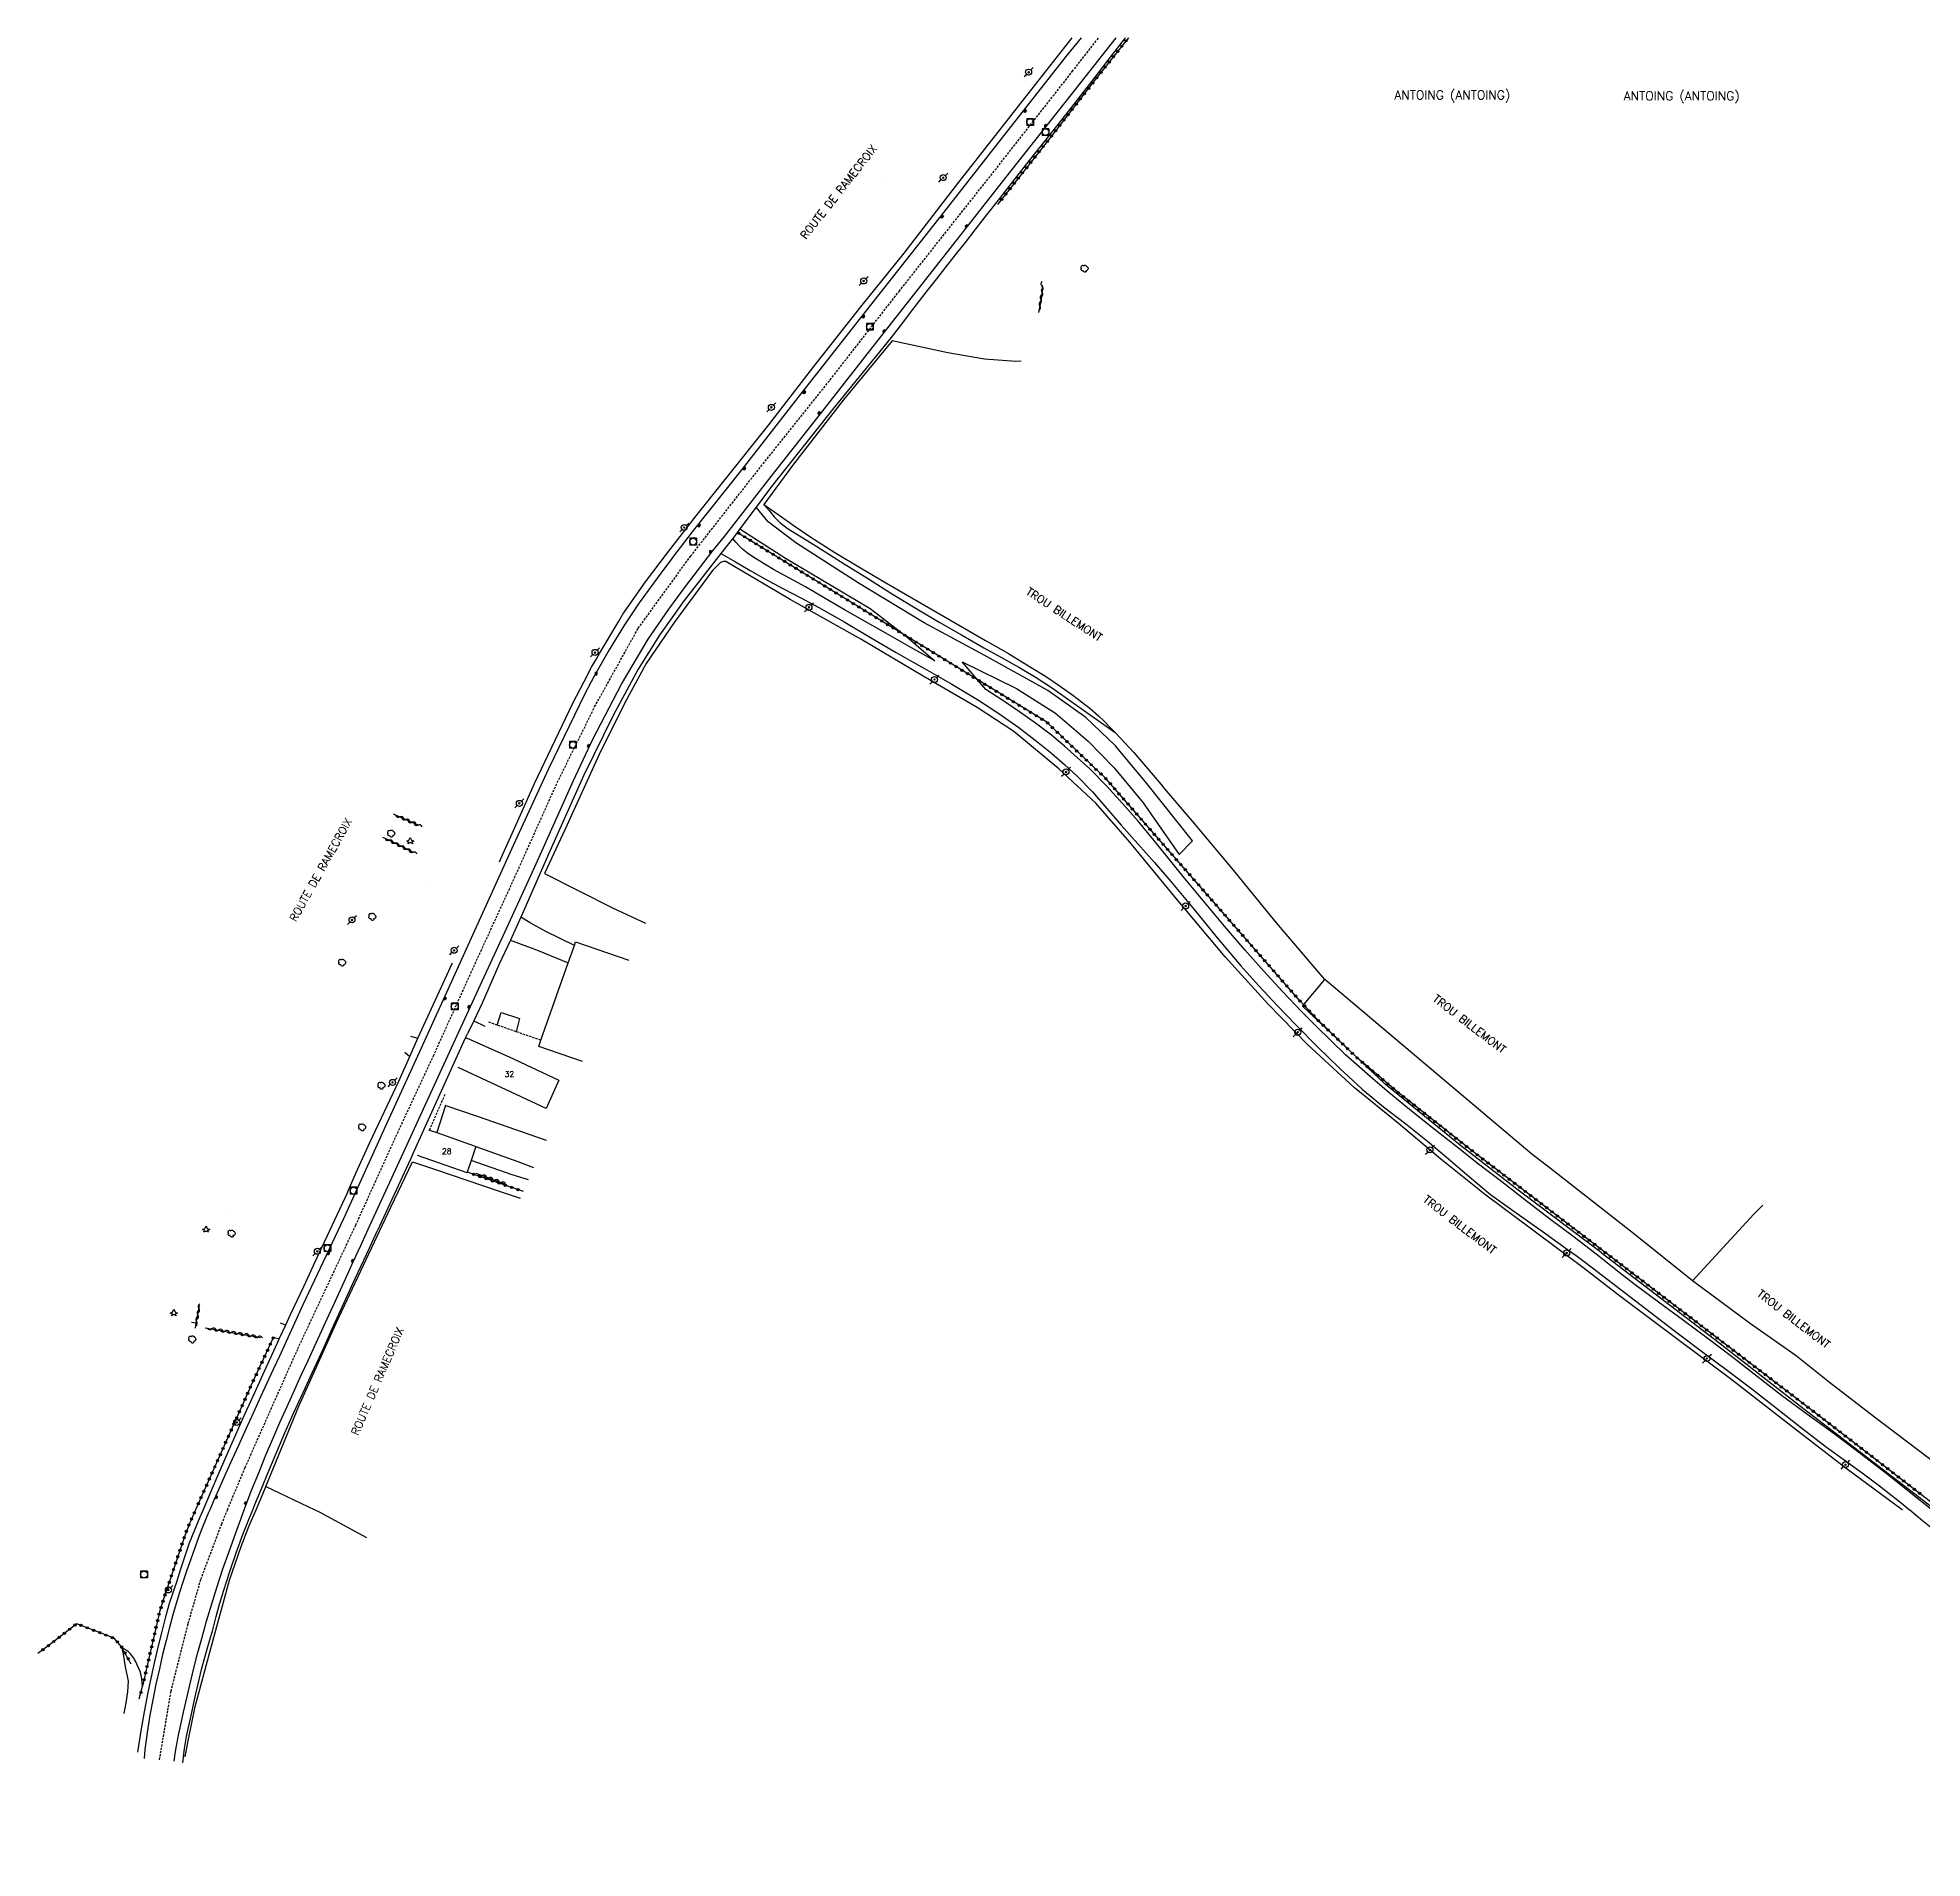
# Model space of a CAD drawing. Header units: millimetres. Extents: x 85000 to 86000, y 139999 to 141000.
# Drawn here: x 85157.8 to 85579, y 140593.1 to 141000 of the extents above; entities that cross this region are included whole.
import ezdxf
from ezdxf.enums import TextEntityAlignment as Align

# ---------------------------------------------------------------- set-up
doc = ezdxf.new("R2010")
doc.units = ezdxf.units.MM
doc.linetypes.add('DASHED', pattern=[0.75, 0.5, -0.25])
doc.layers.get('0').update_dxf_attribs({"linetype": 'CONTINUOUS'})
for name, color, linetype in [('W0001', 6, 'DASHED'), ('W0014', 7, 'CONTINUOUS'), ('W0017', 7, 'CONTINUOUS'), ('W0071', 7, 'CONTINUOUS'), ('W0101', 7, 'CONTINUOUS'), ('W0104', 1, 'CONTINUOUS'), ('W0112', 1, 'DASHED'), ('W0211', 2, 'CONTINUOUS'), ('W0214', 2, 'CONTINUOUS'), ('W0300', 7, 'CONTINUOUS'), ('W0303', 7, 'CONTINUOUS'), ('W0310', 3, 'CONTINUOUS'), ('W0322', 7, 'CONTINUOUS'), ('W0323', 7, 'CONTINUOUS'), ('W0330', 7, 'CONTINUOUS'), ('W0401', 7, 'CONTINUOUS'), ('W0420', 7, 'CONTINUOUS'), ('W0473', 7, 'CONTINUOUS'), ('W0980', 7, 'CONTINUOUS'), ('W0989', 7, 'CONTINUOUS'), ('W0991', 7, 'CONTINUOUS')]:
    doc.layers.add(name, color=color, linetype=linetype)
doc.styles.get("Standard").update_dxf_attribs({"font": 'romans.shx', "width": 0.85})

# ---------------------------------------------------------------- blocks, each defined once
blk = doc.blocks.new('T473')
for p, q in [((-0.166667, 0.166667), (0.166667, -0.166667)), ((-0.166667, -0.166667), (0.166667, 0.166667)), ((0.500001, 0.500001), (1.000002, 1.000002)), ((-1.000002, -1.000002), (-0.500001, -0.500001))]:
    blk.add_line(p, q)
blk.add_ellipse((0, 0), major_axis=(0.471405, 0.471405), ratio=1, start_param=5.4977871438, end_param=11.780972451)
blk = doc.blocks.new('T401')
for p, q in [((-0.3, 0.3), (0, 0.3)), ((-0.3, -0.25), (-0.3, 0.3)), ((-0.3, 0.15), (0, 0.15)), ((-0.3, 0), (0, 0)), ((0, 0.3), (0, -0.25)), ((-0.3, -0.15), (0, -0.15)), ((-0.3, -0.25), (-0.3, -0.3)), ((-0.3, -0.3), (0, -0.3)), ((0, -0.3), (0, -0.25))]:
    blk.add_line(p, q)
blk = doc.blocks.new('T420')
for p, q in [((0.75, 0.75), (-0.75, 0.75)), ((-0.75, 0.75), (-0.75, -0.75)), ((0.75, 0.75), (0.75, -0.75)), ((0.75, -0.75), (-0.75, -0.75))]:
    blk.add_line(p, q)
blk.add_ellipse((0, 0), major_axis=(-0.53, 0.53), ratio=1, start_param=3.926991, end_param=10.210176)
blk = doc.blocks.new('T300')
for p, q in [((-0.8, 0.51), (-0.86, 0.34)), ((-0.86, 0.34), (-0.86, 0.17)), ((-0.86, 0.17), (-0.74, 0.06)), ((-0.69, 0.63), (-0.8, 0.51)), ((-0.8, -0.06), (-0.74, 0.06)), ((-0.74, 0.06), (-0.69, 0.11)), ((-0.57, 0.69), (-0.69, 0.63)), ((-0.46, 0.69), (-0.57, 0.69)), ((-0.29, 0.63), (-0.46, 0.69)), ((-0.29, 0.63), (-0.17, 0.74)), ((-0.23, 0.57), (-0.29, 0.63)), ((-0.17, 0.74), (-0.06, 0.8)), ((-0.06, 0.8), (0.06, 0.8)), ((0.06, 0.8), (0.23, 0.74)), ((0.23, 0.74), (0.34, 0.63)), ((0.34, 0.63), (0.4, 0.51)), ((0.46, 0.46), (0.34, 0.46)), ((0.4, 0.51), (0.4, 0.46)), ((0.57, 0.4), (0.46, 0.46)), ((0.57, 0.4), (0.69, 0.29)), ((0.69, 0.29), (0.74, 0.17)), ((0.74, 0.06), (0.69, -0.17)), ((0.74, 0.17), (0.74, 0.06)), ((-0.8, -0.17), (-0.8, -0.06)), ((-0.8, -0.23), (-0.8, -0.17)), ((-0.74, -0.34), (-0.8, -0.23)), ((-0.69, -0.4), (-0.74, -0.34)), ((-0.51, -0.46), (-0.69, -0.4)), ((-0.4, -0.46), (-0.51, -0.46)), ((-0.4, -0.46), (-0.34, -0.46)), ((-0.34, -0.46), (-0.34, -0.4)), ((-0.34, -0.51), (-0.34, -0.46)), ((-0.29, -0.63), (-0.34, -0.51)), ((-0.17, -0.74), (-0.29, -0.63)), ((-0.06, -0.8), (-0.17, -0.74)), ((0.06, -0.8), (-0.06, -0.8)), ((0.17, -0.74), (0.06, -0.8)), ((0.23, -0.69), (0.17, -0.74)), ((0.29, -0.46), (0.23, -0.46)), ((0.29, -0.63), (0.23, -0.69)), ((0.46, -0.4), (0.29, -0.46)), ((0.34, -0.51), (0.29, -0.63)), ((0.34, -0.51), (0.34, -0.46)), ((0.57, -0.34), (0.46, -0.4)), ((0.63, -0.29), (0.57, -0.34)), ((0.69, -0.17), (0.63, -0.29))]:
    blk.add_line(p, q)
blk = doc.blocks.new('T303')
for p, q in [((-0.77, 0), (-0.28, 0.21)), ((-0.28, -0.21), (-0.77, 0)), ((-0.28, 0.21), (0, 0.83)), ((0, 0.83), (0.28, 0.21)), ((0.28, 0.21), (0.83, 0)), ((0.83, 0), (0.28, -0.21)), ((-0.49, -0.63), (-0.28, -0.21)), ((0, -0.35), (-0.49, -0.63)), ((0.56, -0.63), (0, -0.35)), ((0.28, -0.21), (0.56, -0.63))]:
    blk.add_line(p, q)
blk = doc.blocks.new('t323o')
at = {"color": 0, "linetype": 'Continuous'}
for radius in [0.25, 0.15]:
    blk.add_circle((0, 0), radius, dxfattribs=at)
blk = doc.blocks.new('t310o')
at = {"color": 0, "linetype": 'Continuous'}
for centre, start, end in [((-0.5, 0.38), 216.8699, 323.1304), ((0.5, -0.37), 36.8699, 143.1303)]:
    blk.add_arc(centre, 0.625, start, end, dxfattribs=at)
blk = doc.blocks.new('t322o')
at = {"color": 0, "linetype": 'Continuous'}
for radius in [0.25, 0.15]:
    blk.add_circle((0, 0), radius, dxfattribs=at)

msp = doc.modelspace()

# ---------------------------------------------------------------- linework, layer by layer
at = {"layer": 'W0001'}
for points in [[(85200.19, 140671), (85204.13, 140680.41), (85215.93, 140707), (85228.86, 140734.61), (85238.18, 140755.17), (85246.23, 140772.43), (85255.55, 140793.07), (85264.37, 140812.29), (85273.9, 140833.53), (85282.26, 140850.44), (85291.99, 140868.01), (85303.71, 140884.12), (85318.02, 140902.39), (85334.91, 140923.54), (85350.31, 140943.31), (85371.27, 140969.81), (85389.01, 140992.42), (85394.91, 141000)], [(85200.19, 140671), (85198.85, 140667.81), (85194.17, 140655.37), (85191.32, 140645.42), (85187.5, 140630.39), (85184.94, 140615.11)]]:
    msp.add_lwpolyline(points, dxfattribs=at)
at = {"layer": 'W0014'}
for points in [[(85390.96, 141000), (85387.59, 140995.77), (85373.11, 140977.38), (85360.25, 140960.9), (85345.76, 140942.58), (85328.23, 140920.34), (85315.12, 140903.46), (85304.06, 140889.56), (85299.67, 140883.82), (85299.54, 140883.62), (85296.43, 140879.47), (85292.23, 140873.68), (85288.91, 140868.79), (85285.52, 140863.18), (85282.15, 140857.27), (85280.03, 140853.33), (85271.92, 140836.6), (85264.13, 140819.57), (85251.72, 140792.37), (85243.47, 140774.14), (85235.45, 140756.56), (85226.1, 140736.02)], [(85231.67, 140733.7), (85239.07, 140749.89), (85247.73, 140768.69), (85256.65, 140788.18), (85263.09, 140802.05), (85269.2, 140815.33), (85277.54, 140834.01), (85281.86, 140843.21), (85288.27, 140855.48), (85294.2, 140865.6), (85298.82, 140872.3), (85302.56, 140877.32), (85308.62, 140885.21), (85311.3, 140888.52), (85322.23, 140902.61), (85333.56, 140917), (85345.32, 140932.05), (85359.54, 140950.13), (85374.18, 140968.73), (85388.8, 140987.31), (85398.79, 141000)], [(85260.96, 140815.84), (85261.65, 140817.37), (85262.54, 140819.34), (85268.84, 140833.29), (85277.4, 140851.26), (85279.9, 140856.11), (85281.56, 140859.32), (85282.42, 140860.77), (85283.37, 140862.37), (85287.65, 140869.61), (85288.57, 140871.15), (85293.61, 140878.41), (85298.54, 140884.88), (85304.95, 140893.14), (85311.44, 140901.26), (85321.16, 140913.49), (85331.25, 140926.52), (85341.72, 140939.87), (85351.43, 140951.87), (85363.64, 140967.72), (85363.92, 140968.09), (85365.88, 140970.57), (85377.51, 140985.33), (85388.97, 141000)], [(85400.9, 141000), (85400.64, 140999.67), (85396.95, 140994.95), (85393.27, 140990.23), (85390.38, 140986.51), (85387.51, 140982.79), (85384.61, 140979.08), (85381.42, 140975.07), (85378.21, 140971.07), (85375.02, 140967.05), (85372.42, 140963.72), (85369.83, 140960.38), (85367.24, 140957.04), (85365.05, 140954.25), (85362.87, 140951.47), (85360.68, 140948.68), (85358.63, 140946.09), (85356.58, 140943.49), (85354.54, 140940.89), (85352.53, 140938.26), (85350.81, 140936), (85350.52, 140935.62), (85348.52, 140932.98)], [(85348.52, 140932.98), (85335.7, 140917.3), (85321.79, 140899.66), (85318.37, 140895.1), (85314.72, 140890.23), (85313.11, 140888.08), (85313.01, 140887.95), (85310.46, 140884.7), (85302.24, 140874.24), (85296.78, 140866.49)], [(85296.78, 140866.49), (85292.01, 140858.88), (85286.45, 140848.67), (85279.77, 140835.03), (85272.26, 140818.2), (85266.15, 140804.23)], [(85266.15, 140804.23), (85265.79, 140803.45), (85263.44, 140798.33), (85260.87, 140792.77), (85257.12, 140784.25), (85255.22, 140780.28), (85253.81, 140777.34)], [(85226.99, 140741.9), (85227.45, 140742.93), (85228.99, 140746.34), (85232, 140753.04), (85238.48, 140766.81), (85240.94, 140772.32), (85241.45, 140773.46), (85242.77, 140776.42), (85242.83, 140776.57), (85250.46, 140793.21)], [(85241.54, 140750.33), (85253.42, 140776.49), (85253.81, 140777.34)], [(85241.54, 140750.33), (85233.73, 140733.38)], [(85226.99, 140741.9), (85224.69, 140736.98), (85222.39, 140732.05), (85220.09, 140727.13), (85217.15, 140720.83), (85214.22, 140714.53), (85213.15, 140712.23), (85211.77, 140709.24), (85211.3, 140708.22), (85208.75, 140702.69), (85206.21, 140697.15), (85203.7, 140691.61), (85200.85, 140685.18), (85198.03, 140678.73), (85195.27, 140672.26), (85194.74, 140671)], [(85226.1, 140736.02), (85217.07, 140716.78), (85211.81, 140705.36), (85210.38, 140702.31), (85208.96, 140699.27), (85207.55, 140696.22), (85205.9, 140692.6), (85204.27, 140688.98), (85202.64, 140685.36), (85201.24, 140682.29), (85199.83, 140679.21), (85198.45, 140676.13), (85197.2, 140673.27), (85196.23, 140671)], [(85203.95, 140671), (85204.4, 140672.2), (85205.66, 140675.49), (85207.17, 140679.28), (85208.72, 140683.06), (85210.31, 140686.82), (85211.9, 140690.47), (85213.52, 140694.11), (85215.17, 140697.74), (85216.68, 140701.04), (85218.2, 140704.34), (85219.72, 140707.64), (85222.04, 140712.67), (85224.34, 140717.71), (85226.65, 140722.75), (85228.32, 140726.4), (85229.99, 140730.05), (85231.67, 140733.7)], [(85205.85, 140671), (85206.33, 140672.16), (85207.71, 140675.49), (85209.46, 140679.73), (85211.23, 140683.97), (85213.04, 140688.19), (85215.06, 140692.71), (85217.12, 140697.21), (85219.18, 140701.72), (85221.55, 140706.92), (85223.92, 140712.12), (85226.29, 140717.32), (85228.77, 140722.67), (85231.25, 140728.03), (85233.73, 140733.38)], [(85194.74, 140671), (85194.04, 140669.36), (85192.81, 140666.46), (85191.66, 140663.52), (85190.66, 140660.65), (85189.73, 140657.74), (85188.79, 140654.84), (85188.27, 140653.32), (85187.76, 140651.79), (85187.26, 140650.26), (85186.34, 140647.05), (85185.51, 140643.81), (85184.72, 140640.56), (85183.91, 140637.1), (85183.14, 140633.62), (85182.42, 140630.13), (85181.59, 140625.85), (85180.84, 140621.56), (85180.15, 140617.25), (85180.09, 140616.8)], [(85196.23, 140671), (85195.97, 140670.39), (85194.79, 140667.5), (85193.83, 140664.99), (85192.9, 140662.47), (85192, 140659.95), (85191.13, 140657.48), (85190.28, 140655.01), (85189.47, 140652.52), (85188.7, 140650.01), (85187.97, 140647.48), (85187.28, 140644.95), (85186.47, 140641.8), (85185.71, 140638.64), (85184.99, 140635.47), (85184.22, 140632.01), (85183.48, 140628.54), (85182.82, 140625.06), (85182.22, 140621.2), (85181.7, 140617.31), (85181.59, 140615.41)], [(85188.29, 140614.82), (85188.57, 140616.99), (85188.71, 140617.78), (85188.85, 140618.57), (85189.09, 140619.8), (85189.35, 140621.02), (85189.62, 140622.24), (85190.37, 140625.75), (85191.15, 140629.26), (85191.97, 140632.75), (85192.76, 140635.91), (85193.6, 140639.06), (85194.46, 140642.21), (85195.54, 140646.1), (85196.67, 140649.98), (85197.87, 140653.84), (85199.18, 140657.77), (85200.55, 140661.68), (85201.96, 140665.58), (85203.17, 140668.89), (85203.95, 140671)], [(85190.19, 140614.47), (85190.62, 140617.6), (85191.04, 140620.3), (85191.61, 140623), (85192.2, 140625.68), (85192.9, 140628.89), (85193.63, 140632.09), (85194.41, 140635.27), (85195.21, 140638.25), (85196.05, 140641.21), (85196.89, 140644.18), (85197.7, 140647.14), (85198.51, 140650.1), (85199.36, 140653.05), (85200.7, 140657.22), (85202.13, 140661.35), (85203.64, 140665.46), (85204.96, 140668.82), (85205.85, 140671)]]:
    msp.add_lwpolyline(points, dxfattribs=at)
at = {"layer": 'W0017'}
for points in [[(85277.73, 140797.11), (85271.33, 140800.22), (85267.82, 140802.18), (85265.79, 140803.45)], [(85263.44, 140798.33), (85269.67, 140796), (85276.33, 140793.2)], [(85255.22, 140780.28), (85257.75, 140779.08)], [(85241.07, 140776.82), (85242.77, 140776.42)], [(85254.62, 140776.04), (85253.42, 140776.49)], [(85239.82, 140773.3), (85240.94, 140772.32)], [(85213.15, 140712.23), (85212.02, 140712.72)], [(85210.48, 140709.53), (85211.77, 140709.24)]]:
    msp.add_lwpolyline(points, dxfattribs=at)
at = {"layer": 'W0071'}
for points in [[(85415.85, 140820.53), (85405.69, 140833.32), (85398.66, 140841.7), (85392.04, 140848.08), (85383.58, 140854.13), (85369.33, 140862.03), (85355.9, 140869.2), (85341.37, 140878.05), (85327.26, 140887.08), (85321.04, 140891.83), (85318.37, 140895.1)], [(85358.27, 140860.73), (85353.08, 140863.65), (85347.89, 140866.58), (85342.71, 140869.52), (85338.26, 140872.09), (85333.81, 140874.67), (85329.35, 140877.24), (85325.81, 140879.19), (85322.26, 140881.13), (85318.82, 140883.22), (85317.62, 140884), (85316.42, 140884.8), (85315.31, 140885.68), (85314.55, 140886.45), (85313.83, 140887.27), (85313.11, 140888.08)], [(85314.72, 140890.23), (85324.93, 140883.69), (85343.86, 140872.41), (85351.59, 140866.44), (85358.27, 140860.73)], [(85310.46, 140884.7), (85313.72, 140882.82), (85316.99, 140880.93), (85320.27, 140879.07), (85324.29, 140876.91), (85328.34, 140874.79), (85332.36, 140872.64), (85338.15, 140869.35), (85343.9, 140865.97), (85349.66, 140862.62), (85352.81, 140860.83), (85355.96, 140859.04), (85359.11, 140857.24), (85362.1, 140855.51), (85365.09, 140853.75), (85368.04, 140851.94), (85372.59, 140848.95), (85377.04, 140845.81), (85381.36, 140842.51), (85384.35, 140840.07), (85387.27, 140837.56), (85390.1, 140834.95), (85393.5, 140831.42), (85396.74, 140827.73), (85399.97, 140824.03), (85403.68, 140819.85), (85407.36, 140815.65), (85411.01, 140811.42), (85416.23, 140805.14), (85421.39, 140798.8), (85426.68, 140792.57), (85430.71, 140788.12), (85434.8, 140783.73), (85438.97, 140779.41), (85443.8, 140774.49), (85448.72, 140769.66), (85453.8, 140765), (85458.6, 140761.04), (85463.53, 140757.23), (85468.42, 140753.37), (85473.11, 140749.4), (85477.76, 140745.38), (85482.51, 140741.48), (85488.21, 140737.33), (85494, 140733.28), (85499.7, 140729.15), (85501.62, 140727.82), (85503.41, 140726.46), (85505.3, 140725.06)], [(85506.79, 140727.62), (85501.16, 140731.92), (85495.7, 140736.05), (85490.17, 140740.29), (85484.98, 140744.27), (85479.8, 140748.27), (85474.65, 140752.3), (85469.5, 140756.37), (85464.39, 140760.47), (85459.33, 140764.65), (85456.22, 140767.29), (85453.13, 140769.96), (85450.1, 140772.69), (85446.76, 140775.84), (85443.49, 140779.06), (85440.27, 140782.33), (85435.96, 140786.86), (85431.75, 140791.48), (85427.6, 140796.16), (85423.03, 140801.43), (85418.54, 140806.77), (85414.08, 140812.14), (85410.64, 140816.4), (85407.22, 140820.67), (85403.71, 140824.88), (85400.21, 140828.87), (85396.64, 140832.79), (85392.91, 140836.56), (85390.13, 140839.15), (85387.27, 140841.66), (85384.33, 140844.08), (85380.82, 140846.78), (85377.2, 140849.36), (85373.52, 140851.84), (85372.24, 140852.68), (85370.94, 140853.51), (85369.66, 140854.35), (85364.4, 140860.54), (85376.51, 140854.57), (85385.29, 140849.06), (85392.53, 140842.8), (85398.39, 140836.8), (85404.85, 140828.96), (85412.88, 140817.43)], [(85412.88, 140817.43), (85415.85, 140820.53)], [(85581.15, 140671.01), (85576.45, 140674.72), (85570.81, 140679.19), (85565.13, 140683.6), (85559.28, 140687.94), (85553.39, 140692.21), (85547.53, 140696.53), (85542.06, 140700.77), (85536.63, 140705.05), (85531.14, 140709.23), (85525.6, 140713.31), (85520.04, 140717.39), (85514.54, 140721.49), (85511.91, 140723.52), (85509.36, 140725.54), (85506.79, 140727.62)], [(85505.3, 140725.06), (85511.7, 140720.15), (85518.1, 140715.24), (85524.51, 140710.35), (85529.96, 140706.24), (85535.42, 140702.14), (85540.86, 140698.02), (85546.44, 140693.68), (85552, 140689.32), (85557.61, 140685.02), (85561.55, 140682.13), (85565.52, 140679.28), (85569.44, 140676.37), (85574.29, 140672.54), (85576.15, 140671.01)], [(85576.15, 140671.01), (85576.17, 140671)], [(85576.17, 140671), (85579.06, 140668.63), (85583.87, 140664.75), (85590.37, 140659.73), (85596.91, 140654.77), (85603.47, 140649.83), (85609.66, 140645.16), (85615.85, 140640.5), (85622.01, 140635.79), (85627.58, 140631.42), (85633.12, 140627.02), (85638.65, 140622.63), (85643.14, 140619.13), (85647.6, 140615.64), (85651.95, 140612.12), (85653.03, 140611.3), (85653.98, 140610.55), (85655.02, 140609.63), (85657.01, 140608.01), (85658.92, 140606.22), (85660.85, 140604.57), (85665.06, 140600.85), (85669.19, 140597.02), (85673.11, 140593.1)]]:
    msp.add_lwpolyline(points, dxfattribs=at)
at = {"layer": 'W0101', "const_width": 0.002}
for points in [[(85329.29, 140942.75), (85329.29, 140942.75), (85329.29, 140942.75)], [(85209.43, 140731.35), (85209.43, 140731.35)]]:
    msp.add_lwpolyline(points, close=True, dxfattribs=at)
for points in [[(85251.74, 140769.83), (85254.62, 140776.04)], [(85242.66, 140750.17), (85245.15, 140755.94)]]:
    msp.add_lwpolyline(points, dxfattribs=at)
at = {"layer": 'W0101'}
for points in [[(85254.62, 140776.04), (85263.12, 140772.2), (85274.27, 140767.04), (85271.39, 140760.66), (85260.23, 140765.89), (85251.74, 140769.83)], [(85245.15, 140755.94), (85245.37, 140755.86), (85246.95, 140755.3), (85255.34, 140752.35), (85255.7, 140752.22), (85254.65, 140749.05), (85253.78, 140746.43), (85253.74, 140746.3), (85242.66, 140750.17)]]:
    msp.add_lwpolyline(points, dxfattribs=at)
at = {"layer": 'W0104'}
msp.add_lwpolyline([(85347.75, 140967.71), (85347.75, 140967.71), (85347.75, 140967.71)], close=True, dxfattribs=at)
for points in [[(85244.54, 140810.44), (85244.54, 140810.44)], [(85279.56, 140771.2), (85269.75, 140774.51), (85270.24, 140775.92), (85272.82, 140783.35), (85276.33, 140793.2), (85277.73, 140797.11), (85278, 140797.89), (85289.88, 140793.84)], [(85260.48, 140779.31), (85261.38, 140782.13), (85265.45, 140780.78), (85264.7, 140777.84)], [(85271.53, 140753.56), (85267.66, 140754.87), (85256.33, 140758.8), (85249.1, 140761.3), (85248.95, 140761.35), (85246.95, 140755.3)], [(85267.49, 140744.7), (85263.8, 140745.88), (85254.65, 140749.05)], [(85255.7, 140752.22), (85265.11, 140748.86), (85268.56, 140747.51)], [(85201.01, 140738), (85201.01, 140738)]]:
    msp.add_lwpolyline(points, dxfattribs=at)
at = {"layer": 'W0112'}
for points in [[(85270.24, 140775.92), (85264.7, 140777.84), (85260.48, 140779.31), (85258.44, 140780.02)], [(85245.37, 140755.86), (85248.35, 140762.71), (85248.85, 140763.87)]]:
    msp.add_lwpolyline(points, dxfattribs=at)
at = {"layer": 'W0211'}
for points in [[(85320.07, 140895.69), (85321.24, 140894.3), (85322.4, 140892.91), (85323.66, 140891.63), (85325.29, 140890.39), (85327.05, 140889.29), (85328.81, 140888.2), (85331.88, 140886.25), (85334.97, 140884.32), (85338.06, 140882.4), (85343.44, 140879.02), (85348.83, 140875.65), (85354.26, 140872.34), (85359.23, 140869.4), (85364.23, 140866.52), (85369.24, 140863.65), (85373.16, 140861.46), (85377.09, 140859.28), (85380.95, 140856.99), (85384.34, 140854.76), (85387.66, 140852.44), (85390.98, 140850.1), (85393.52, 140848.31), (85396.05, 140846.52), (85398.59, 140844.73)], [(85181.24, 140631.57), (85181.15, 140632.41), (85181.07, 140633.24), (85180.92, 140634.06), (85180.65, 140634.87), (85180.32, 140635.67), (85179.95, 140636.45), (85179.68, 140637.01), (85179.51, 140637.36), (85179.4, 140637.58), (85179.07, 140638.11), (85178.77, 140638.5), (85178.44, 140638.87), (85178.08, 140639.21), (85177.64, 140639.53), (85177.16, 140639.81), (85176.69, 140640.08)]]:
    msp.add_lwpolyline(points, dxfattribs=at)
at = {"layer": 'W0214'}
for points in [[(85320.07, 140895.69), (85323.48, 140893.28), (85326.88, 140890.87), (85330.33, 140888.52), (85335.97, 140884.93), (85341.7, 140881.48), (85347.46, 140878.08), (85353.12, 140874.78), (85358.8, 140871.51), (85364.47, 140868.24), (85369.63, 140865.3), (85374.78, 140862.35), (85379.85, 140859.27), (85382.99, 140857.27), (85386.11, 140855.22), (85389.15, 140853.06), (85391.1, 140851.58), (85393.03, 140850.05), (85394.88, 140848.45), (85396.14, 140847.24), (85397.36, 140845.98), (85398.59, 140844.73)], [(85177.07, 140625.44), (85177.52, 140627.86), (85177.96, 140630.28), (85178.04, 140632.7), (85177.87, 140633.78), (85177.64, 140634.85), (85177.41, 140635.92), (85177.16, 140637.31), (85176.92, 140638.7), (85176.69, 140640.08)]]:
    msp.add_lwpolyline(points, dxfattribs=at)
at = {"layer": 'W0310'}
for points in [[(85382.25, 140944.66), (85382.3, 140943.42), (85382.1, 140942.07), (85381.75, 140940.08), (85381.46, 140938.6)], [(85242.95, 140823.96), (85237.31, 140826.46)], [(85241.78, 140817.88), (85236.12, 140820.72), (85234.92, 140821.23)], [(85255.74, 140746.2), (85261.95, 140743.95)], [(85193.02, 140711.58), (85193.23, 140712.78), (85193.92, 140716.56)], [(85195.18, 140711.67), (85207.57, 140709.52)]]:
    msp.add_lwpolyline(points, dxfattribs=at)
at = {"layer": 'W0322'}
msp.add_lwpolyline([(85180.43, 140628.72), (85181.24, 140631.57)], dxfattribs=at)
at = {"layer": 'W0323'}
for points in [[(85401.58, 141000), (85393.64, 140989.96), (85384.28, 140977.94), (85372.31, 140962.71)], [(85583.15, 140671), (85554.46, 140693.14), (85478.14, 140751.37), (85461.74, 140764.3), (85452.69, 140771.99), (85444.03, 140780.31), (85439.89, 140784.71), (85396.56, 140834.32), (85383.3, 140847), (85314.13, 140889.44)], [(85266.32, 140742.13), (85253.78, 140746.43)], [(85192.19, 140712.9), (85193.23, 140712.78)], [(85205.36, 140698.49), (85210.45, 140709.46), (85210.48, 140709.53)], [(85205.36, 140698.49), (85193.08, 140671)], [(85193.08, 140671), (85191.61, 140667.71), (85190.74, 140665.42), (85186.15, 140651.69), (85186, 140651.2), (85185.03, 140648.19), (85184.86, 140647.43), (85182.71, 140638.12), (85181.24, 140631.57)], [(85178.65, 140636.52), (85176.69, 140640.08), (85176.59, 140640.27), (85174.87, 140642.28), (85166.52, 140645.51), (85160.04, 140640.51), (85157.78, 140638.86)]]:
    msp.add_lwpolyline(points, dxfattribs=at)
at = {"layer": 'W0330'}
for points in [[(85377.56, 140927.69), (85376.41, 140927.61), (85369.41, 140928.16), (85361.16, 140929.57), (85348.76, 140932.27), (85337.82, 140919), (85326.48, 140904.37), (85320.07, 140895.69)], [(85503.38, 140724.89), (85491.68, 140733.71), (85481.44, 140741.28), (85471.38, 140749.34), (85461.89, 140757.33), (85451.98, 140765.35), (85441.67, 140774.88), (85432.72, 140784.09), (85423.2, 140794.6), (85412.29, 140807.53), (85401.88, 140820.17), (85394.31, 140828.91), (85386, 140836.61), (85375.92, 140844.91), (85367.75, 140850.3), (85355.7, 140857.32), (85341.74, 140865.6), (85325.95, 140874.43), (85312.35, 140882.48), (85311.55, 140882.91), (85311.02, 140882.92), (85310.38, 140882.69), (85308.63, 140880.89), (85300.05, 140869.27), (85293.76, 140860.1)], [(85293.76, 140860.1), (85289.01, 140851.35), (85283.22, 140839.64), (85275.68, 140823.09), (85271.05, 140813.19), (85286.25, 140805.51), (85293.64, 140802.09)], [(85398.59, 140844.73), (85402.78, 140840.24), (85409.24, 140832.62)], [(85440.45, 140783.58), (85445.49, 140789.48), (85434.68, 140802.16), (85424.76, 140814.31), (85415.88, 140824.89), (85409.24, 140832.62)], [(85491.71, 140750.45), (85445.49, 140789.48)], [(85488.63, 140742.41), (85475.79, 140752.42), (85458.94, 140766.08), (85440.45, 140783.58)], [(85206.59, 140671), (85208.54, 140675.62), (85208.76, 140676.17), (85216.14, 140694.13), (85224.51, 140712.72), (85236.68, 140738.63), (85241.54, 140748.77), (85246.49, 140747.12), (85261.14, 140742.13), (85265.63, 140740.63)], [(85514.47, 140732.73), (85495.88, 140747.29), (85491.71, 140750.45)], [(85507.24, 140728.46), (85488.63, 140742.41)], [(85541.33, 140737.03), (85527.6, 140722.15), (85514.47, 140732.73)], [(85543.32, 140739.09), (85543.02, 140738.78), (85541.33, 140737.03)], [(85507.24, 140728.46), (85532.54, 140709.09), (85552.43, 140693.64), (85579.27, 140673.1), (85581.96, 140671.01)], [(85574.52, 140671.01), (85561.99, 140680.21), (85550.22, 140689.3), (85536.11, 140700.24), (85525.02, 140708.51), (85511.01, 140719), (85503.38, 140724.89)], [(85594.9, 140671.01), (85580.63, 140682.4), (85568.3, 140691.69), (85558.27, 140699.45), (85550.77, 140705.39), (85540.57, 140712.55), (85527.6, 140722.15)], [(85208.76, 140676.17), (85219.69, 140671.01)], [(85190.72, 140615.81), (85191.3, 140618.98), (85192.98, 140626.99), (85196.44, 140639.99), (85200.65, 140655.25), (85203.27, 140662.75), (85205, 140667.23), (85206.59, 140671)], [(85219.69, 140671.01), (85219.71, 140671)], [(85219.71, 140671), (85220.72, 140670.52), (85231.26, 140664.79)], [(85574.53, 140671), (85574.52, 140671.01)]]:
    msp.add_lwpolyline(points, dxfattribs=at)

# ---------------------------------------------------------------- block references
at = {"layer": 'W0300'}
for p in [(85391.8, 140948.38), (85236.82, 140822.11), (85232.62, 140803.52), (85225.87, 140793.27), (85234.64, 140765.77), (85230.34, 140756.46), (85201.16, 140732.72), (85192.38, 140709.06)]:
    msp.add_blockref('T300', p, dxfattribs=at)
at = {"layer": 'W0303'}
for p in [(85241.03, 140820.44), (85195.4, 140733.64), (85188.19, 140714.97)]:
    msp.add_blockref('T303', p, dxfattribs=at)
at = {"layer": 'W0310'}
for p, rotation in [((85382, 140941.55), 260.1086785888537), ((85382.24, 140943.03), 261.2410812467043), ((85382.26, 140944.52), 272.4071361467581), ((85381.75, 140940.07), 258.8836336117947), ((85238.68, 140825.85), 156.1693767982073), ((85240.05, 140825.25), 156.1693767982073), ((85241.42, 140824.64), 156.1693767982073), ((85242.8, 140824.03), 156.1693767982073), ((85236.3, 140820.64), 153.2932781626359), ((85237.64, 140819.96), 153.2932781626359), ((85238.98, 140819.29), 153.2932781626359), ((85240.32, 140818.61), 153.2932781626359), ((85241.66, 140817.94), 153.2932781626359), ((85257.15, 140745.69), 340.1599750910351), ((85258.56, 140745.18), 340.1599750910351), ((85259.97, 140744.67), 340.1599750910351), ((85261.38, 140744.16), 340.1599750910351), ((85193.55, 140714.53), 79.75255073779346), ((85193.82, 140716.01), 79.75255073779346), ((85193.28, 140713.06), 79.75255073779346), ((85196.66, 140711.42), 350.1420032776256), ((85198.14, 140711.16), 350.1420032776256), ((85199.62, 140710.9), 350.1420032776256), ((85201.09, 140710.65), 350.1420032776256), ((85202.57, 140710.39), 350.1420032776256), ((85204.05, 140710.13), 350.1420032776256), ((85205.53, 140709.88), 350.1420032776256), ((85207, 140709.62), 350.1420032776256)]:
    msp.add_blockref('t310o', p, dxfattribs=dict(at, rotation=rotation))
at = {"layer": 'W0322', "rotation": 74.26170597327258}
msp.add_blockref('t322o', (85180.84, 140630.16), dxfattribs=at)
at = {"layer": 'W0323'}
for p, rotation in [((85399.16, 140996.94), 231.6588031953879), ((85400.09, 140998.11), 231.6588031953879), ((85401.02, 140999.29), 231.6588031953879), ((85396.36, 140993.41), 231.6588031953879), ((85397.29, 140994.59), 231.6588031953879), ((85398.23, 140995.76), 231.6588031953879), ((85392.65, 140988.7), 232.1088578361074), ((85393.57, 140989.88), 232.1088578361074), ((85394.5, 140991.06), 231.6588031953879), ((85395.43, 140992.23), 231.6588031953879), ((85389.89, 140985.14), 232.1088578361074), ((85390.81, 140986.33), 232.1088578361074), ((85391.73, 140987.51), 232.1088578361074), ((85386.2, 140980.41), 232.1088578361074), ((85387.12, 140981.59), 232.1088578361074), ((85388.05, 140982.78), 232.1088578361074), ((85388.97, 140983.96), 232.1088578361074), ((85382.51, 140975.68), 231.817017946719), ((85383.43, 140976.86), 231.817017946719), ((85384.36, 140978.04), 232.1088578361074), ((85385.28, 140979.22), 232.1088578361074), ((85379.73, 140972.15), 231.817017946719), ((85380.65, 140973.32), 231.817017946719), ((85381.58, 140974.5), 231.817017946719), ((85376.02, 140967.43), 231.817017946719), ((85376.94, 140968.61), 231.817017946719), ((85377.87, 140969.79), 231.817017946719), ((85378.8, 140970.97), 231.817017946719), ((85373.23, 140963.89), 231.817017946719), ((85374.16, 140965.07), 231.817017946719), ((85375.09, 140966.25), 231.817017946719), ((85314.48, 140889.22), 148.4664577017107), ((85315.76, 140888.44), 148.4664577017107), ((85317.04, 140887.65), 148.4664577017107), ((85318.32, 140886.87), 148.4664577017107), ((85319.6, 140886.09), 148.4664577017107), ((85320.87, 140885.3), 148.4664577017107), ((85322.15, 140884.52), 148.4664577017107), ((85323.43, 140883.73), 148.4664577017107), ((85324.71, 140882.95), 148.4664577017107), ((85325.99, 140882.16), 148.4664577017107), ((85327.27, 140881.38), 148.4664577017107), ((85328.54, 140880.59), 148.4664577017107), ((85329.82, 140879.81), 148.4664577017107), ((85331.1, 140879.03), 148.4664577017107), ((85332.38, 140878.24), 148.4664577017107), ((85333.66, 140877.46), 148.4664577017107), ((85334.94, 140876.67), 148.4664577017107), ((85336.22, 140875.89), 148.4664577017107), ((85337.49, 140875.1), 148.4664577017107), ((85338.77, 140874.32), 148.4664577017107), ((85340.05, 140873.53), 148.4664577017107), ((85341.33, 140872.75), 148.4664577017107), ((85342.61, 140871.96), 148.4664577017107), ((85343.89, 140871.18), 148.4664577017107), ((85345.17, 140870.4), 148.4664577017107), ((85346.44, 140869.61), 148.4664577017107), ((85347.72, 140868.83), 148.4664577017107), ((85349, 140868.04), 148.4664577017107), ((85350.28, 140867.26), 148.4664577017107), ((85351.56, 140866.47), 148.4664577017107), ((85352.84, 140865.69), 148.4664577017107), ((85354.11, 140864.9), 148.4664577017107), ((85355.39, 140864.12), 148.4664577017107), ((85356.67, 140863.34), 148.4664577017107), ((85357.95, 140862.55), 148.4664577017107), ((85359.23, 140861.77), 148.4664577017107), ((85360.51, 140860.98), 148.4664577017107), ((85361.79, 140860.2), 148.4664577017107), ((85363.06, 140859.41), 148.4664577017107), ((85364.34, 140858.63), 148.4664577017107), ((85365.62, 140857.84), 148.4664577017107), ((85366.9, 140857.06), 148.4664577017107), ((85368.18, 140856.27), 148.4664577017107), ((85369.46, 140855.49), 148.4664577017107), ((85370.74, 140854.71), 148.4664577017107), ((85372.01, 140853.92), 148.4664577017107), ((85373.29, 140853.14), 148.4664577017107), ((85374.57, 140852.35), 148.4664577017107), ((85375.85, 140851.57), 148.4664577017107), ((85377.13, 140850.78), 148.4664577017107), ((85378.41, 140850), 148.4664577017107), ((85379.68, 140849.21), 148.4664577017107), ((85380.96, 140848.43), 148.4664577017107), ((85382.24, 140847.65), 148.4664577017107), ((85383.49, 140846.82), 136.2877507117618), ((85384.57, 140845.78), 136.2877507117618), ((85385.66, 140844.74), 136.2877507117618), ((85386.74, 140843.71), 136.2877507117618), ((85387.82, 140842.67), 136.2877507117618), ((85388.91, 140841.63), 136.2877507117618), ((85389.99, 140840.6), 136.2877507117618), ((85391.08, 140839.56), 136.2877507117618), ((85392.16, 140838.52), 136.2877507117618), ((85393.24, 140837.49), 136.2877507117618), ((85394.33, 140836.45), 136.2877507117618), ((85395.41, 140835.42), 136.2877507117618), ((85396.5, 140834.38), 136.2877507117618), ((85397.49, 140833.25), 131.1352768494357), ((85398.48, 140832.12), 131.1352768494357), ((85399.46, 140830.99), 131.1352768494357), ((85400.45, 140829.86), 131.1352768494357), ((85401.44, 140828.74), 131.1352768494357), ((85402.42, 140827.61), 131.1352768494357), ((85403.41, 140826.48), 131.1352768494357), ((85404.4, 140825.35), 131.1352768494357), ((85405.38, 140824.22), 131.1352768494357), ((85406.37, 140823.09), 131.1352768494357), ((85407.36, 140821.96), 131.1352768494357), ((85408.34, 140820.83), 131.1352768494357), ((85409.33, 140819.7), 131.1352768494357), ((85410.32, 140818.57), 131.1352768494357), ((85411.3, 140817.44), 131.1352768494357), ((85412.29, 140816.31), 131.1352768494357), ((85413.28, 140815.18), 131.1352768494357), ((85414.26, 140814.05), 131.1352768494357), ((85415.25, 140812.92), 131.1352768494357), ((85416.24, 140811.79), 131.1352768494357), ((85417.23, 140810.66), 131.1352768494357), ((85418.21, 140809.53), 131.1352768494357), ((85419.2, 140808.4), 131.1352768494357), ((85420.19, 140807.27), 131.1352768494357), ((85421.17, 140806.14), 131.1352768494357), ((85422.16, 140805.01), 131.1352768494357), ((85423.15, 140803.88), 131.1352768494357), ((85424.13, 140802.75), 131.1352768494357), ((85425.12, 140801.62), 131.1352768494357), ((85426.11, 140800.49), 131.1352768494357), ((85427.09, 140799.36), 131.1352768494357), ((85428.08, 140798.23), 131.1352768494357), ((85429.07, 140797.1), 131.1352768494357), ((85430.05, 140795.97), 131.1352768494357), ((85431.04, 140794.84), 131.1352768494357), ((85432.03, 140793.71), 131.1352768494357), ((85433.01, 140792.58), 131.1352768494357), ((85434, 140791.45), 131.1352768494357), ((85434.99, 140790.32), 131.1352768494357), ((85435.97, 140789.19), 131.1352768494357), ((85436.96, 140788.06), 131.1352768494357), ((85437.95, 140786.93), 131.1352768494357), ((85438.93, 140785.81), 131.1352768494357), ((85439.92, 140784.68), 133.2277002834209), ((85440.95, 140783.58), 133.2277002834209), ((85441.98, 140782.49), 133.2277002834209), ((85443, 140781.4), 133.2277002834209), ((85444.03, 140780.3), 136.1504172420209), ((85445.11, 140779.27), 136.1504172420209), ((85446.19, 140778.23), 136.1504172420209), ((85447.28, 140777.19), 136.1504172420209), ((85448.36, 140776.15), 136.1504172420209), ((85449.44, 140775.11), 136.1504172420209), ((85450.52, 140774.07), 136.1504172420209), ((85451.6, 140773.03), 136.1504172420209), ((85452.69, 140771.99), 136.1504172420209), ((85453.83, 140771.02), 139.6389564778286), ((85454.97, 140770.05), 139.6389564778286), ((85456.11, 140769.08), 139.6389564778286), ((85457.26, 140768.11), 139.6389564778286), ((85458.4, 140767.13), 139.6389564778286), ((85459.54, 140766.16), 139.6389564778286), ((85460.69, 140765.19), 139.6389564778286), ((85461.83, 140764.22), 141.7603649707851), ((85463.01, 140763.3), 141.7603649707851), ((85464.19, 140762.37), 141.7603649707851), ((85465.37, 140761.44), 141.7603649707851), ((85466.54, 140760.51), 141.7603649707851), ((85467.72, 140759.58), 141.7603649707851), ((85468.9, 140758.65), 141.7603649707851), ((85470.08, 140757.72), 141.7603649707851), ((85471.26, 140756.8), 141.7603649707851), ((85472.43, 140755.87), 141.7603649707851), ((85473.61, 140754.94), 141.7603649707851), ((85474.79, 140754.01), 141.7603649707851), ((85475.97, 140753.08), 141.7603649707851), ((85477.15, 140752.15), 141.7603649707851), ((85478.33, 140751.23), 142.6558574106428), ((85479.52, 140750.32), 142.6558574106428), ((85480.71, 140749.41), 142.6558574106428), ((85481.91, 140748.5), 142.6558574106428), ((85255.2, 140745.95), 161.0584752450333), ((85256.62, 140745.46), 161.0584752450333), ((85258.04, 140744.97), 161.0584752450333), ((85259.46, 140744.49), 161.0584752450333), ((85260.88, 140744), 161.0584752450333), ((85483.1, 140747.59), 142.6558574106428), ((85484.29, 140746.68), 142.6558574106428), ((85485.48, 140745.77), 142.6558574106428), ((85486.68, 140744.86), 142.6558574106428), ((85262.29, 140743.51), 161.0584752450333), ((85263.71, 140743.03), 161.0584752450333), ((85265.13, 140742.54), 161.0584752450333), ((85487.87, 140743.95), 142.6558574106428), ((85489.06, 140743.04), 142.6558574106428), ((85490.25, 140742.13), 142.6558574106428), ((85491.45, 140741.22), 142.6558574106428), ((85492.64, 140740.31), 142.6558574106428), ((85493.83, 140739.4), 142.6558574106428), ((85495.02, 140738.49), 142.6558574106428), ((85496.22, 140737.58), 142.6558574106428), ((85497.41, 140736.67), 142.6558574106428), ((85498.6, 140735.76), 142.6558574106428), ((85499.79, 140734.85), 142.6558574106428), ((85500.99, 140733.94), 142.6558574106428), ((85502.18, 140733.03), 142.6558574106428), ((85503.37, 140732.12), 142.6558574106428), ((85504.56, 140731.21), 142.6558574106428), ((85505.76, 140730.3), 142.6558574106428), ((85506.95, 140729.39), 142.6558574106428), ((85508.14, 140728.48), 142.6558574106428), ((85509.33, 140727.57), 142.6558574106428), ((85510.53, 140726.66), 142.6558574106428), ((85511.72, 140725.75), 142.6558574106428), ((85512.91, 140724.84), 142.6558574106428), ((85514.1, 140723.93), 142.6558574106428), ((85515.3, 140723.02), 142.6558574106428), ((85516.49, 140722.11), 142.6558574106428), ((85517.68, 140721.2), 142.6558574106428), ((85518.87, 140720.29), 142.6558574106428), ((85520.07, 140719.38), 142.6558574106428), ((85521.26, 140718.47), 142.6558574106428), ((85522.45, 140717.56), 142.6558574106428), ((85523.64, 140716.65), 142.6558574106428), ((85524.84, 140715.74), 142.6558574106428), ((85526.03, 140714.83), 142.6558574106428), ((85527.22, 140713.92), 142.6558574106428), ((85528.41, 140713.01), 142.6558574106428), ((85529.61, 140712.1), 142.6558574106428), ((85530.8, 140711.19), 142.6558574106428), ((85531.99, 140710.28), 142.6558574106428), ((85209.15, 140706.65), 65.13053594217816), ((85209.78, 140708.01), 65.13053594217816), ((85210.41, 140709.37), 65.13053594217816), ((85533.18, 140709.37), 142.6558574106428), ((85534.38, 140708.46), 142.6558574106428), ((85535.57, 140707.55), 142.6558574106428), ((85536.76, 140706.64), 142.6558574106428), ((85207.25, 140702.57), 65.13053594217816), ((85207.89, 140703.93), 65.13053594217816), ((85208.52, 140705.29), 65.13053594217816), ((85537.95, 140705.73), 142.6558574106428), ((85539.15, 140704.82), 142.6558574106428), ((85540.34, 140703.91), 142.6558574106428), ((85541.53, 140703), 142.6558574106428), ((85542.72, 140702.09), 142.6558574106428), ((85205.32, 140698.39), 245.9217660370012), ((85205.99, 140699.85), 65.13053594217816), ((85206.62, 140701.21), 65.13053594217816), ((85543.92, 140701.18), 142.6558574106428), ((85545.11, 140700.27), 142.6558574106428), ((85546.3, 140699.36), 142.6558574106428), ((85547.49, 140698.45), 142.6558574106428), ((85203.48, 140694.28), 245.9217660370012), ((85204.09, 140695.65), 245.9217660370012), ((85204.71, 140697.02), 245.9217660370012), ((85548.69, 140697.54), 142.6558574106428), ((85549.88, 140696.63), 142.6558574106428), ((85551.07, 140695.72), 142.6558574106428), ((85552.26, 140694.81), 142.6558574106428), ((85553.46, 140693.9), 142.6558574106428), ((85201.65, 140690.17), 245.9217660370012), ((85202.26, 140691.54), 245.9217660370012), ((85202.87, 140692.91), 245.9217660370012), ((85554.65, 140692.99), 142.3422221002327), ((85555.84, 140692.08), 142.3422221002327), ((85557.02, 140691.16), 142.3422221002327), ((85558.21, 140690.24), 142.3422221002327), ((85559.4, 140689.33), 142.3422221002327), ((85199.81, 140686.06), 245.9217660370012), ((85200.42, 140687.43), 245.9217660370012), ((85201.03, 140688.8), 245.9217660370012), ((85560.59, 140688.41), 142.3422221002327), ((85561.77, 140687.5), 142.3422221002327), ((85562.96, 140686.58), 142.3422221002327), ((85564.15, 140685.66), 142.3422221002327), ((85197.97, 140681.96), 245.9217660370012), ((85198.59, 140683.33), 245.9217660370012), ((85199.2, 140684.69), 245.9217660370012), ((85565.34, 140684.75), 142.3422221002327), ((85566.52, 140683.83), 142.3422221002327), ((85567.71, 140682.91), 142.3422221002327), ((85568.9, 140682), 142.3422221002327), ((85570.09, 140681.08), 142.3422221002327), ((85196.14, 140677.85), 245.9217660370012), ((85196.75, 140679.22), 245.9217660370012), ((85197.36, 140680.59), 245.9217660370012), ((85571.27, 140680.16), 142.3422221002327), ((85572.46, 140679.25), 142.3422221002327), ((85573.65, 140678.33), 142.3422221002327), ((85574.84, 140677.41), 142.3422221002327), ((85193.69, 140672.37), 245.9217660370012), ((85194.3, 140673.74), 245.9217660370012), ((85194.91, 140675.11), 245.9217660370012), ((85195.53, 140676.48), 245.9217660370012), ((85576.02, 140676.5), 142.3422221002327), ((85577.21, 140675.58), 142.3422221002327), ((85578.4, 140674.67), 142.3422221002327), ((85192.16, 140668.95), 245.9356390330142), ((85192.77, 140670.31), 245.9356390330142), ((85190.52, 140664.76), 251.5337591105006), ((85191.02, 140666.17), 249.178799678768), ((85191.56, 140667.57), 249.178799678768), ((85189.09, 140660.49), 251.5337591105006), ((85189.57, 140661.91), 251.5337591105006), ((85190.04, 140663.34), 251.5337591105006), ((85187.67, 140656.22), 251.5337591105006), ((85188.14, 140657.64), 251.5337591105006), ((85188.62, 140659.07), 251.5337591105006), ((85186.24, 140651.95), 251.5337591105006), ((85186.72, 140653.38), 251.5337591105006), ((85187.19, 140654.8), 251.5337591105006), ((85184.91, 140647.66), 256.9887129206704), ((85185.32, 140649.1), 252.2470433500555), ((85185.78, 140650.53), 252.2470433500555), ((85163.76, 140643.38), 217.6121382815099), ((85164.95, 140644.3), 217.6121382815099), ((85166.14, 140645.22), 217.6121382815099), ((85167.47, 140645.14), 158.8545251516043), ((85168.87, 140644.6), 158.8545251516043), ((85170.27, 140644.06), 158.8545251516043), ((85171.67, 140643.52), 158.8545251516043), ((85173.07, 140642.97), 158.8545251516043), ((85183.9, 140643.27), 257.0242642194579), ((85184.24, 140644.73), 257.0242642194579), ((85184.57, 140646.2), 257.0242642194579), ((85158.99, 140639.75), 216.1293050388421), ((85160.2, 140640.64), 217.6121382815099), ((85161.39, 140641.55), 217.6121382815099), ((85162.57, 140642.47), 217.6121382815099), ((85174.47, 140642.43), 158.8545251516043), ((85175.56, 140641.47), 130.5097078963069), ((85176.54, 140640.32), 130.5097078963069), ((85177.27, 140639.02), 118.8700046034027), ((85182.89, 140638.89), 257.0242642194579), ((85183.23, 140640.35), 257.0242642194579), ((85183.56, 140641.81), 257.0242642194579), ((85178, 140637.71), 118.8700046034027), ((85181.9, 140634.5), 257.3000639780056), ((85182.23, 140635.96), 257.3000639780056), ((85182.56, 140637.42), 257.3000639780056), ((85181.57, 140633.03), 257.3000639780056)]:
    msp.add_blockref('t323o', p, dxfattribs=dict(at, rotation=rotation))
at = {"layer": 'W0401'}
for p, rotation in [((85378.36, 140983.69), 141.7943483213369), ((85383.18, 140980.26), 321.7841148767274), ((85359.84, 140960.08), 141.6486467259622), ((85365.48, 140957.85), 321.7866386316257), ((85342.21, 140937.77), 141.7705109611335), ((85347.06, 140934.39), 321.8198128604244), ((85329, 140920.81), 141.7705109611335), ((85332.54, 140916.03), 321.7848047258335), ((85315.62, 140903.75), 142.164763140405), ((85305.48, 140891.05), 141.4847768273952), ((85281.02, 140841.7), 334.8588403539174), ((85248.68, 140785.29), 155.6380489386855), ((85254.3, 140783.41), 335.3939259112327), ((85222.61, 140728.29), 154.8628907697808), ((85228.3, 140726.62), 335.3504961533952), ((85197.57, 140673.8), 156.3632920851358), ((85204.38, 140672.47), 339.0371351541392)]:
    msp.add_blockref('T401', p, dxfattribs=dict(at, rotation=rotation))
for p in [(85308.33, 140885.07), (85282.78, 140857.93)]:
    msp.add_blockref('T401', p, dxfattribs=at)
at = {"layer": 'W0420'}
for p in [(85379.58, 140981.15), (85383.03, 140978.91), (85343.76, 140935.38), (85304.26, 140887.36), (85277.41, 140841.97), (85250.97, 140783.45), (85228.38, 140742.31), (85222.53, 140729.44), (85181.54, 140656.54)]:
    msp.add_blockref('T420', p, dxfattribs=at)
at = {"layer": 'W0473'}
for p in [(85379.25, 140992.31), (85360.16, 140968.73), (85342.4, 140945.63), (85321.76, 140917.38), (85302.28, 140890.53), (85330.15, 140872.68), (85282.35, 140862.61), (85358.2, 140856.54), (85387.62, 140835.93), (85265.44, 140828.87), (85228.03, 140802.83), (85414.34, 140805.94), (85250.87, 140796.04), (85439.41, 140777.72), (85237.09, 140766.52), (85468.95, 140751.45), (85220.28, 140728.77), (85499.5, 140728.39), (85530.85, 140704.79), (85202.27, 140690.52), (85561.82, 140681.08), (85186.99, 140653.07)]:
    msp.add_blockref('T473', p, dxfattribs=at)

# ---------------------------------------------------------------- texts
at = {"layer": 'W0980'}
for p in [(85473.95, 140987.06), (85525.22, 140986.86)]:
    msp.add_text('ANTOING (ANTOING)', height=2, dxfattribs=at).set_placement(p, align=Align.MIDDLE)
at = {"layer": 'W0989'}
for s, rotation, p in [('ROUTE DE RAMECROIX', 51.8616, (85329.46, 140954.8)), ('TROU BILLEMONT', 326.8119, (85378.47, 140875.77)), ('ROUTE DE RAMECROIX', 60.924, (85215.49, 140802.27)), ('TROU BILLEMONT', 322.5518, (85469.43, 140784.86)), ('TROU BILLEMONT', 322.5518, (85467.25, 140740)), ('TROU BILLEMONT', 322.5518, (85541.91, 140718.93)), ('ROUTE DE RAMECROIX', 66.6311, (85229.37, 140687.47))]:
    msp.add_text(s, height=1.75, rotation=rotation, dxfattribs=at).set_placement(p)
at = {"layer": 'W0991'}
for s, p in [('32', (85263.19, 140768.35)), ('28', (85249.2, 140751.12))]:
    msp.add_text(s, height=1.25, dxfattribs=at).set_placement(p, align=Align.MIDDLE_CENTER)

doc.saveas('drawing.dxf')
